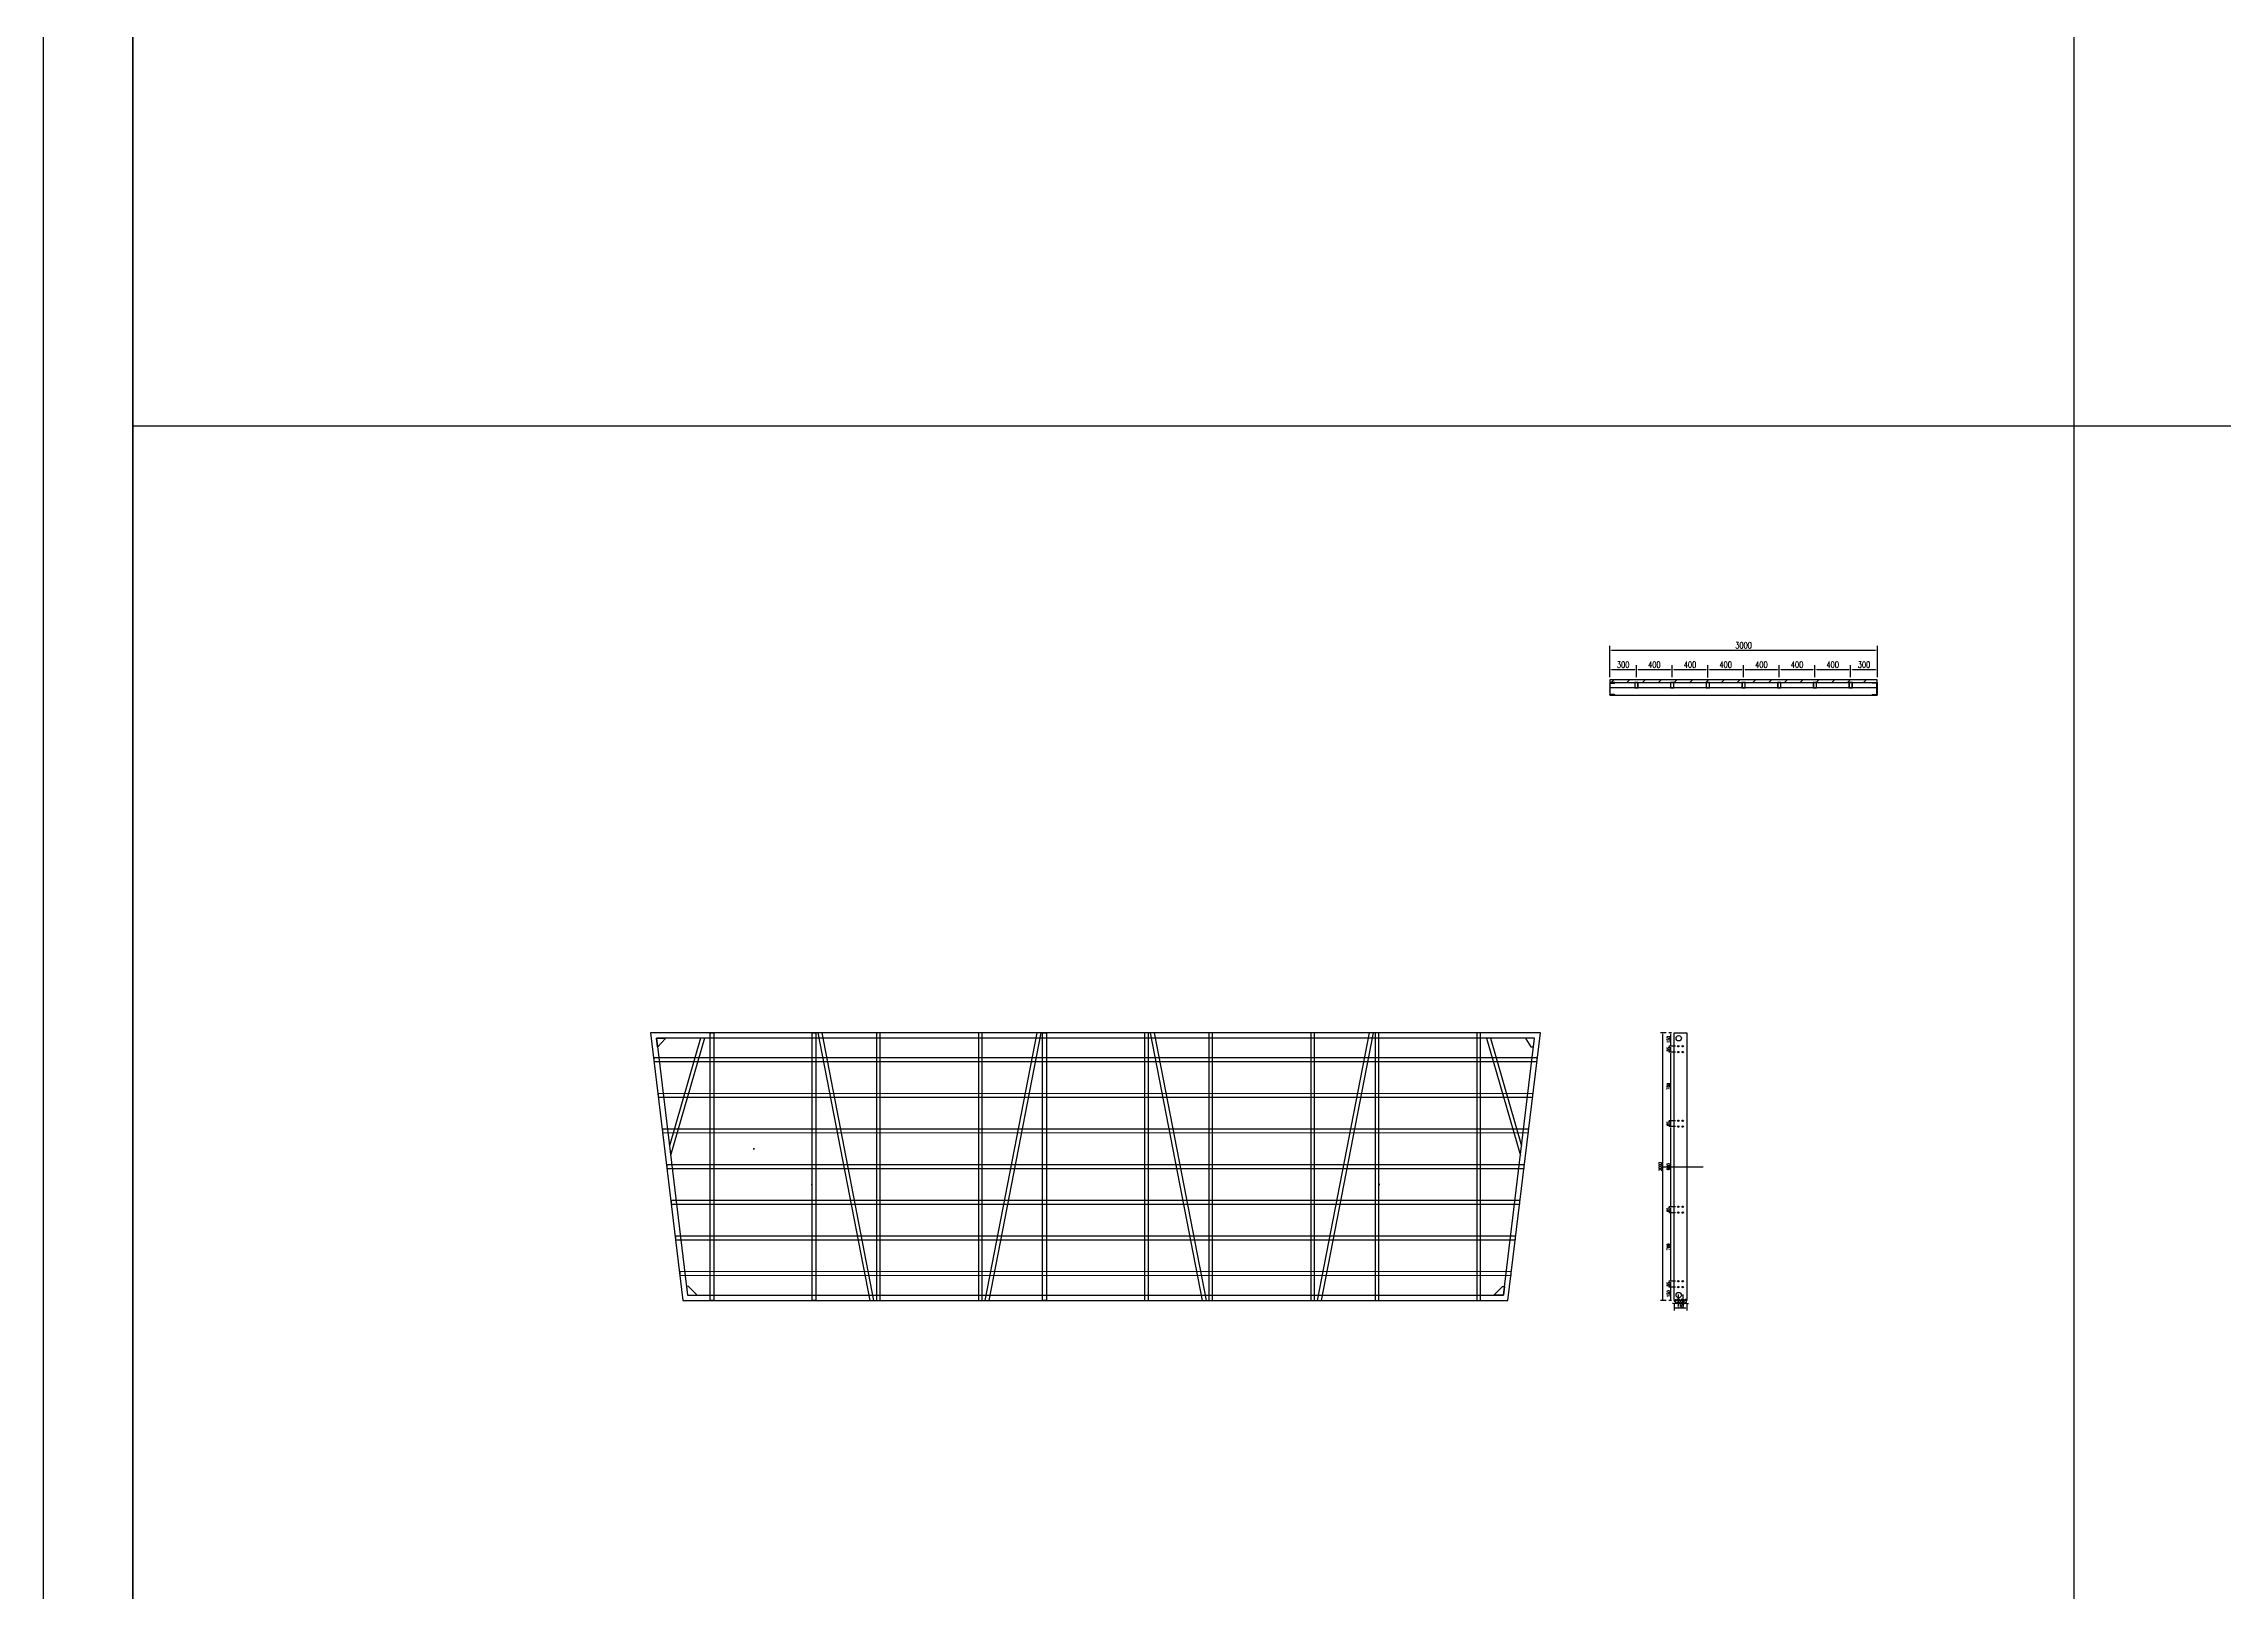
# Model space of a CAD drawing. Extents: x 28624 to 275476, y 13212 to 258202.
# Drawn here: x 54647 to 79096, y 129318 to 146683 of the extents above; entities that cross this region are included whole.
import ezdxf

# ---------------------------------------------------------------- set-up
doc = ezdxf.new("R2010")
doc.units = 0
doc.header["$LTSCALE"] = 1000
doc.header["$MEASUREMENT"] = 0
for name, color, linetype in [('14#槽钢', 3, 'Continuous'), ('PUB_DIM', 3, 'Continuous'), ('W-STEEL_FRAME钢架', 3, 'Continuous'), ('W-STEEL_KEEL钢龙骨', 5, 'Continuous'), ('W-WOOD_FLOOR木地板', 30, 'Continuous'), ('钢架', 90, 'Continuous')]:
    doc.layers.add(name, color=color, linetype=linetype)
doc.styles.add('STANDARD_T3', font='simplex.shx', dxfattribs={"width": 0.7, "bigfont": 'gbcbig.shx'})
doc.dimstyles.new('W&&10', dxfattribs={"dimtxt": 35, "dimasz": 10, "dimexe": 25, "dimexo": 30, "dimgap": 10, "dimtad": 1, "dimdec": 0, "dimzin": 0, "dimdsep": 46, "dimtxsty": 'STANDARD_T3', "dimcen": 0.09, "dimclrd": 1, "dimclre": 1, "dimclrt": 7, "dimazin": 2, "dimtfac": 1, "dimtdec": 0, "dimtix": 1, "dimtmove": 2, "dimatfit": 3, "dimfxl": 100, "dimtolj": 1, "dimtzin": 0, "dimarcsym": 0})
doc.dimstyles.new('W&&20', dxfattribs={"dimtxt": 70, "dimasz": 20, "dimexe": 50, "dimexo": 60, "dimgap": 20, "dimtad": 1, "dimdec": 0, "dimzin": 0, "dimdsep": 46, "dimtxsty": 'STANDARD_T3', "dimcen": 0.09, "dimclrd": 1, "dimclre": 1, "dimclrt": 7, "dimazin": 2, "dimtfac": 1, "dimtdec": 0, "dimtix": 1, "dimtmove": 2, "dimatfit": 3, "dimfxl": 100, "dimtolj": 1, "dimtzin": 0, "dimarcsym": 0})

# ---------------------------------------------------------------- blocks, each defined once
blk = doc.blocks.new('*U391')
at = {"layer": '14#槽钢'}
blk.add_lwpolyline([(0, 29946), (0, -29946)], dxfattribs=at)
blk = doc.blocks.new('*U392')
at = {"layer": '14#槽钢', "color": 0, "linetype": 'ByBlock', "lineweight": -2, "transparency": 16777216}
for p in [(0, 0), (21762, 0)]:
    blk.add_blockref('*U391', p, dxfattribs=at)
blk = doc.blocks.new('*D613')
at = {"layer": 'Defpoints', "color": 0, "transparency": 16777216}
for p in [(72891, 132741), (72928, 132591), (72973, 132741)]:
    blk.add_point(p, dxfattribs=at)
at = {"layer": 'W-STEEL_FRAME钢架', "color": 1, "lineweight": -2, "transparency": 16777216}
for p, q in [((72943, 132741), (72866, 132741)), ((72898, 132591), (72866, 132591)), ((72891, 132601), (72891, 132731))]:
    blk.add_line(p, q, dxfattribs=at)
at = {"layer": 'W-STEEL_FRAME钢架', "color": 1, "transparency": 16777216}
for points in [[(72890, 132731), (72893, 132731), (72891, 132741)], [(72890, 132601), (72893, 132601), (72891, 132591)]]:
    blk.add_solid(points, dxfattribs=at)
at = {"layer": 'W-STEEL_FRAME钢架', "color": 7, "transparency": 16777216, "insert": (72864, 132666), "char_height": 35, "attachment_point": 5, "rotation": 90, "style": 'STANDARD_T3'}
blk.add_mtext('\\A1;150', dxfattribs=at)
blk = doc.blocks.new('*D614')
at = {"layer": 'Defpoints', "color": 0, "transparency": 16777216}
for p in [(72891, 132806), (72973, 132806), (72973, 132741)]:
    blk.add_point(p, dxfattribs=at)
at = {"layer": 'W-STEEL_FRAME钢架', "color": 1, "lineweight": -2, "transparency": 16777216}
for p, q in [((72943, 132806), (72866, 132806)), ((72891, 132751), (72891, 132796)), ((72943, 132741), (72866, 132741))]:
    blk.add_line(p, q, dxfattribs=at)
at = {"layer": 'W-STEEL_FRAME钢架', "color": 1, "transparency": 16777216}
for points in [[(72890, 132796), (72893, 132796), (72891, 132806)], [(72890, 132751), (72893, 132751), (72891, 132741)]]:
    blk.add_solid(points, dxfattribs=at)
at = {"layer": 'W-STEEL_FRAME钢架', "color": 7, "transparency": 16777216, "insert": (72864, 132773), "char_height": 35, "attachment_point": 5, "rotation": 90, "style": 'STANDARD_T3'}
blk.add_mtext('\\A1;65', dxfattribs=at)
blk = doc.blocks.new('*D615')
at = {"layer": 'Defpoints', "color": 0, "transparency": 16777216}
for p in [(72891, 133575), (72973, 133575), (72973, 132806)]:
    blk.add_point(p, dxfattribs=at)
at = {"layer": 'W-STEEL_FRAME钢架', "color": 1, "lineweight": -2, "transparency": 16777216}
for p, q in [((72943, 133575), (72866, 133575)), ((72891, 132816), (72891, 133565)), ((72943, 132806), (72866, 132806))]:
    blk.add_line(p, q, dxfattribs=at)
at = {"layer": 'W-STEEL_FRAME钢架', "color": 1, "transparency": 16777216}
for points in [[(72890, 133565), (72893, 133565), (72891, 133575)], [(72890, 132816), (72893, 132816), (72891, 132806)]]:
    blk.add_solid(points, dxfattribs=at)
at = {"layer": 'W-STEEL_FRAME钢架', "color": 7, "transparency": 16777216, "insert": (72864, 133191), "char_height": 35, "attachment_point": 5, "rotation": 90, "style": 'STANDARD_T3'}
blk.add_mtext('\\A1;769', dxfattribs=at)
blk = doc.blocks.new('*D616')
at = {"layer": 'Defpoints', "color": 0, "transparency": 16777216}
for p in [(72891, 133641), (72973, 133641), (72973, 133575)]:
    blk.add_point(p, dxfattribs=at)
at = {"layer": 'W-STEEL_FRAME钢架', "color": 1, "lineweight": -2, "transparency": 16777216}
for p, q in [((72943, 133641), (72866, 133641)), ((72943, 133575), (72866, 133575)), ((72891, 133585), (72891, 133631))]:
    blk.add_line(p, q, dxfattribs=at)
at = {"layer": 'W-STEEL_FRAME钢架', "color": 1, "transparency": 16777216}
for points in [[(72890, 133631), (72893, 133631), (72891, 133641)], [(72890, 133585), (72893, 133585), (72891, 133575)]]:
    blk.add_solid(points, dxfattribs=at)
at = {"layer": 'W-STEEL_FRAME钢架', "color": 7, "transparency": 16777216, "insert": (72864, 133608), "char_height": 35, "attachment_point": 5, "rotation": 90, "style": 'STANDARD_T3'}
blk.add_mtext('\\A1;65', dxfattribs=at)
blk = doc.blocks.new('*D617')
at = {"layer": 'Defpoints', "color": 0, "transparency": 16777216}
for p in [(72891, 134541), (72973, 134541), (72973, 133641)]:
    blk.add_point(p, dxfattribs=at)
at = {"layer": 'W-STEEL_FRAME钢架', "color": 1, "lineweight": -2, "transparency": 16777216}
for p, q in [((72943, 134541), (72866, 134541)), ((72891, 133651), (72891, 134531)), ((72943, 133641), (72866, 133641))]:
    blk.add_line(p, q, dxfattribs=at)
at = {"layer": 'W-STEEL_FRAME钢架', "color": 1, "transparency": 16777216}
for points in [[(72890, 134531), (72893, 134531), (72891, 134541)], [(72890, 133651), (72893, 133651), (72891, 133641)]]:
    blk.add_solid(points, dxfattribs=at)
at = {"layer": 'W-STEEL_FRAME钢架', "color": 7, "transparency": 16777216, "insert": (72864, 134091), "char_height": 35, "attachment_point": 5, "rotation": 90, "style": 'STANDARD_T3'}
blk.add_mtext('\\A1;900', dxfattribs=at)
blk = doc.blocks.new('*D618')
at = {"layer": 'Defpoints', "color": 0, "transparency": 16777216}
for p in [(72891, 135441), (72973, 135441), (72973, 135375)]:
    blk.add_point(p, dxfattribs=at)
at = {"layer": 'W-STEEL_FRAME钢架', "color": 1, "lineweight": -2, "transparency": 16777216}
for p, q in [((72943, 135441), (72866, 135441)), ((72943, 135375), (72866, 135375)), ((72891, 135385), (72891, 135431))]:
    blk.add_line(p, q, dxfattribs=at)
at = {"layer": 'W-STEEL_FRAME钢架', "color": 1, "transparency": 16777216}
for points in [[(72890, 135431), (72893, 135431), (72891, 135441)], [(72890, 135385), (72893, 135385), (72891, 135375)]]:
    blk.add_solid(points, dxfattribs=at)
at = {"layer": 'W-STEEL_FRAME钢架', "color": 7, "transparency": 16777216, "insert": (72864, 135408), "char_height": 35, "attachment_point": 5, "rotation": 90, "style": 'STANDARD_T3'}
blk.add_mtext('\\A1;65', dxfattribs=at)
blk = doc.blocks.new('*D619')
at = {"layer": 'Defpoints', "color": 0, "transparency": 16777216}
for p in [(72891, 135591), (72928, 135591), (72973, 135441)]:
    blk.add_point(p, dxfattribs=at)
at = {"layer": 'W-STEEL_FRAME钢架', "color": 1, "lineweight": -2, "transparency": 16777216}
for p, q in [((72898, 135591), (72866, 135591)), ((72891, 135451), (72891, 135581)), ((72943, 135441), (72866, 135441))]:
    blk.add_line(p, q, dxfattribs=at)
at = {"layer": 'W-STEEL_FRAME钢架', "color": 1, "transparency": 16777216}
for points in [[(72890, 135581), (72893, 135581), (72891, 135591)], [(72890, 135451), (72893, 135451), (72891, 135441)]]:
    blk.add_solid(points, dxfattribs=at)
at = {"layer": 'W-STEEL_FRAME钢架', "color": 7, "transparency": 16777216, "insert": (72864, 135516), "char_height": 35, "attachment_point": 5, "rotation": 90, "style": 'STANDARD_T3'}
blk.add_mtext('\\A1;150', dxfattribs=at)
blk = doc.blocks.new('*D620')
at = {"layer": 'Defpoints', "color": 0, "transparency": 16777216}
for p in [(72928, 132591), (73068, 132591), (72928, 132505)]:
    blk.add_point(p, dxfattribs=at)
at = {"layer": 'W-STEEL_FRAME钢架', "color": 1, "lineweight": -2, "transparency": 16777216}
for p, q in [((72928, 132561), (72928, 132480)), ((73068, 132561), (73068, 132480)), ((73058, 132505), (72938, 132505))]:
    blk.add_line(p, q, dxfattribs=at)
at = {"layer": 'W-STEEL_FRAME钢架', "color": 1, "transparency": 16777216}
for points in [[(72938, 132507), (72938, 132504), (72928, 132505)], [(73058, 132507), (73058, 132504), (73068, 132505)]]:
    blk.add_solid(points, dxfattribs=at)
at = {"layer": 'W-STEEL_FRAME钢架', "color": 7, "transparency": 16777216, "insert": (72998, 132533), "char_height": 35, "attachment_point": 5, "style": 'STANDARD_T3'}
blk.add_mtext('\\A1;140', dxfattribs=at)
blk = doc.blocks.new('*D621')
at = {"layer": 'Defpoints', "color": 0, "transparency": 16777216}
for p in [(73023, 132741), (73023, 132558), (73068, 132591)]:
    blk.add_point(p, dxfattribs=at)
at = {"layer": 'W-STEEL_FRAME钢架', "color": 1, "lineweight": -2, "transparency": 16777216}
for p, q in [((73013, 132558), (73003, 132558)), ((73023, 132658), (73023, 132533)), ((73068, 132558), (73023, 132558)), ((73068, 132561), (73068, 132533)), ((73078, 132558), (73088, 132558))]:
    blk.add_line(p, q, dxfattribs=at)
at = {"layer": 'W-STEEL_FRAME钢架', "color": 1, "transparency": 16777216}
for points in [[(73013, 132560), (73013, 132556), (73023, 132558)], [(73078, 132560), (73078, 132556), (73068, 132558)]]:
    blk.add_solid(points, dxfattribs=at)
at = {"layer": 'W-STEEL_FRAME钢架', "color": 7, "transparency": 16777216, "insert": (73045, 132586), "char_height": 35, "attachment_point": 5, "style": 'STANDARD_T3'}
blk.add_mtext('\\A1;45', dxfattribs=at)
blk = doc.blocks.new('*D622')
at = {"layer": 'Defpoints', "color": 0, "transparency": 16777216}
for p in [(72973, 132741), (72973, 132558), (73023, 132741)]:
    blk.add_point(p, dxfattribs=at)
at = {"layer": 'W-STEEL_FRAME钢架', "color": 1, "lineweight": -2, "transparency": 16777216}
for p, q in [((72963, 132558), (72953, 132558)), ((72973, 132658), (72973, 132533)), ((73023, 132558), (72973, 132558)), ((73023, 132658), (73023, 132533)), ((73033, 132558), (73043, 132558))]:
    blk.add_line(p, q, dxfattribs=at)
at = {"layer": 'W-STEEL_FRAME钢架', "color": 1, "transparency": 16777216}
for points in [[(72963, 132560), (72963, 132556), (72973, 132558)], [(73033, 132560), (73033, 132556), (73023, 132558)]]:
    blk.add_solid(points, dxfattribs=at)
at = {"layer": 'W-STEEL_FRAME钢架', "color": 7, "transparency": 16777216, "insert": (72998, 132586), "char_height": 35, "attachment_point": 5, "style": 'STANDARD_T3'}
blk.add_mtext('\\A1;50', dxfattribs=at)
blk = doc.blocks.new('*D410')
at = {"layer": 'Defpoints', "color": 0, "transparency": 16777216}
for p in [(72928, 132591), (72928, 132558), (72973, 132741)]:
    blk.add_point(p, dxfattribs=at)
at = {"layer": 'W-STEEL_FRAME钢架', "color": 1, "lineweight": -2, "transparency": 16777216}
for p, q in [((72918, 132558), (72908, 132558)), ((72928, 132561), (72928, 132533)), ((72973, 132558), (72928, 132558)), ((72973, 132658), (72973, 132533)), ((72983, 132558), (72993, 132558))]:
    blk.add_line(p, q, dxfattribs=at)
at = {"layer": 'W-STEEL_FRAME钢架', "color": 1, "transparency": 16777216}
for points in [[(72918, 132560), (72918, 132556), (72928, 132558)], [(72983, 132560), (72983, 132556), (72973, 132558)]]:
    blk.add_solid(points, dxfattribs=at)
at = {"layer": 'W-STEEL_FRAME钢架', "color": 7, "transparency": 16777216, "insert": (72950, 132586), "char_height": 35, "attachment_point": 5, "style": 'STANDARD_T3'}
blk.add_mtext('\\A1;45', dxfattribs=at)
blk = doc.blocks.new('*D411')
at = {"layer": 'Defpoints', "color": 0, "transparency": 16777216}
for p in [(72799, 135591), (72866, 135591), (72866, 132591)]:
    blk.add_point(p, dxfattribs=at)
at = {"layer": 'W-STEEL_FRAME钢架', "color": 1, "lineweight": -2, "transparency": 16777216}
for p, q in [((72836, 135591), (72774, 135591)), ((72799, 132601), (72799, 135581)), ((72836, 132591), (72774, 132591))]:
    blk.add_line(p, q, dxfattribs=at)
at = {"layer": 'W-STEEL_FRAME钢架', "color": 1, "transparency": 16777216}
for points in [[(72797, 135581), (72800, 135581), (72799, 135591)], [(72797, 132601), (72800, 132601), (72799, 132591)]]:
    blk.add_solid(points, dxfattribs=at)
at = {"layer": 'W-STEEL_FRAME钢架', "color": 7, "transparency": 16777216, "insert": (72771, 134091), "char_height": 35, "attachment_point": 5, "rotation": 90, "style": 'STANDARD_T3'}
blk.add_mtext('\\A1;3000', dxfattribs=at)
blk = doc.blocks.new('*D623')
at = {"layer": 'Defpoints', "color": 0, "transparency": 16777216}
for p in [(72891, 134606), (72973, 134606), (72973, 134541)]:
    blk.add_point(p, dxfattribs=at)
at = {"layer": 'W-STEEL_FRAME钢架', "color": 1, "lineweight": -2, "transparency": 16777216}
for p, q in [((72943, 134606), (72866, 134606)), ((72943, 134541), (72866, 134541)), ((72891, 134551), (72891, 134596))]:
    blk.add_line(p, q, dxfattribs=at)
at = {"layer": 'W-STEEL_FRAME钢架', "color": 1, "transparency": 16777216}
for points in [[(72890, 134596), (72893, 134596), (72891, 134606)], [(72890, 134551), (72893, 134551), (72891, 134541)]]:
    blk.add_solid(points, dxfattribs=at)
at = {"layer": 'W-STEEL_FRAME钢架', "color": 7, "transparency": 16777216, "insert": (72864, 134573), "char_height": 35, "attachment_point": 5, "rotation": 90, "style": 'STANDARD_T3'}
blk.add_mtext('\\A1;65', dxfattribs=at)
blk = doc.blocks.new('*D624')
at = {"layer": 'Defpoints', "color": 0, "transparency": 16777216}
for p in [(72891, 135375), (72928, 135375), (72973, 134606)]:
    blk.add_point(p, dxfattribs=at)
at = {"layer": 'W-STEEL_FRAME钢架', "color": 1, "lineweight": -2, "transparency": 16777216}
for p, q in [((72898, 135375), (72866, 135375)), ((72891, 134616), (72891, 135365)), ((72943, 134606), (72866, 134606))]:
    blk.add_line(p, q, dxfattribs=at)
at = {"layer": 'W-STEEL_FRAME钢架', "color": 1, "transparency": 16777216}
for points in [[(72890, 135365), (72893, 135365), (72891, 135375)], [(72890, 134616), (72893, 134616), (72891, 134606)]]:
    blk.add_solid(points, dxfattribs=at)
at = {"layer": 'W-STEEL_FRAME钢架', "color": 7, "transparency": 16777216, "insert": (72864, 134991), "char_height": 35, "attachment_point": 5, "rotation": 90, "style": 'STANDARD_T3'}
blk.add_mtext('\\A1;769', dxfattribs=at)
blk = doc.blocks.new('14a槽钢')
at = {"layer": '钢架'}
h = blk.add_hatch(dxfattribs=at)
h.set_pattern_fill('STEEL', color=4, scale=10)
h.set_pattern_definition([(50.389312, (-1352470.2, 1293523.579), (-9.2899201, 11.2253202), []), (50.389312, (-1352470.2, 1293531.516), (-9.2899201, 11.2253202), [])])
edge = h.paths.add_edge_path()
edge.add_ellipse((-1332250, 1115678), major_axis=(-3.26, 5.03), ratio=0.900468, start_angle=55.3931, end_angle=130.6069)
edge.add_line((-1332252, 1115673), (-1332208, 1115673))
edge.add_ellipse((-1332208, 1115667), major_axis=(0, 6), ratio=0.827586, start_angle=270, end_angle=360, ccw=False)
edge.add_line((-1332203, 1115667), (-1332203, 1115551))
edge.add_ellipse((-1332208, 1115551), major_axis=(0, 6), ratio=0.827586, start_angle=180, end_angle=270, ccw=False)
edge.add_line((-1332208, 1115545), (-1332251, 1115545))
edge.add_ellipse((-1332250, 1115540), major_axis=(3.82, 3.82), ratio=1, start_angle=49.2445, end_angle=141.5341)
edge.add_line((-1332256, 1115539), (-1332198, 1115539))
edge.add_line((-1332198, 1115539), (-1332198, 1115679))
edge.add_line((-1332198, 1115679), (-1332256, 1115679))
for p, q in [((-1332256, 1115679, 0), (-1332198, 1115679, 0)), ((-1332208, 1115673, 0), (-1332251, 1115673, 0)), ((-1332246, 1115679, 0), (-1332246, 1115679, 0)), ((-1332203, 1115551, 0), (-1332203, 1115667, 0)), ((-1332198, 1115679, 0), (-1332198, 1115539, 0)), ((-1332198, 1115539, 0), (-1332256, 1115539, 0)), ((-1332251, 1115545, 0), (-1332208, 1115545, 0)), ((-1332246, 1115539, 0), (-1332246, 1115539, 0))]:
    blk.add_line(p, q, dxfattribs=at)
for centre, start_param, end_param in [((-1332251, 1115679, 0), 1.570796, 3.141593), ((-1332208, 1115667, 0), 4.712389, 6.283185), ((-1332208, 1115667, 0), 4.712389, 6.283185), ((-1332251, 1115539, 0), 0, 1.570796), ((-1332208, 1115551, 0), 3.141593, 4.712389)]:
    blk.add_ellipse(centre, major_axis=(0, 6), ratio=0.827586, start_param=start_param, end_param=end_param, dxfattribs=at)
blk = doc.blocks.new('*D478')
at = {"color": 1, "lineweight": -2, "transparency": 16777216}
for p, q in [((72205, 139608), (72205, 139932)), ((72225, 139882), (75185, 139882)), ((75205, 139608), (75205, 139932))]:
    blk.add_line(p, q, dxfattribs=at)
at = {"color": 1, "transparency": 16777216}
for points in [[(72225, 139885), (72225, 139878), (72205, 139882)], [(75185, 139885), (75185, 139878), (75205, 139882)]]:
    blk.add_solid(points, dxfattribs=at)
at = {"layer": 'Defpoints', "color": 0, "transparency": 16777216}
for p in [(75205, 139882), (72205, 139548), (75205, 139548)]:
    blk.add_point(p, dxfattribs=at)
at = {"color": 7, "transparency": 16777216, "insert": (73705, 139937), "char_height": 70, "attachment_point": 5, "style": 'STANDARD_T3'}
blk.add_mtext('\\A1;3000', dxfattribs=at)
blk = doc.blocks.new('ganglonggu')
at = {"layer": 'W-STEEL_KEEL钢龙骨'}
for points in [[(-1338169, 1115605), (-1338129, 1115605), (-1338129, 1115665), (-1338169, 1115665)], [(-1338166, 1115608), (-1338132, 1115608), (-1338132, 1115662), (-1338166, 1115662)]]:
    blk.add_lwpolyline(points, close=True, dxfattribs=at)
blk = doc.blocks.new('*U397')
blk.add_blockref('ganglonggu', (1338149, -1115635))
blk = doc.blocks.new('*U378')
at = {"layer": 'W-STEEL_KEEL钢龙骨', "color": 0, "linetype": 'ByBlock', "lineweight": -2}
for p in [(0, 0), (400, 0), (800, 0), (1200, 0), (1600, 0), (2000, 0)]:
    blk.add_blockref('*U397', p, dxfattribs=at)
at = {"layer": 'W-STEEL_KEEL钢龙骨', "color": 0, "linetype": 'ByBlock', "lineweight": -2, "transparency": 16777216}
blk.add_blockref('*U397', (2400, 0), dxfattribs=at)
blk = doc.blocks.new('*D479')
at = {"layer": 'Defpoints', "color": 0, "transparency": 16777216}
for p in [(72505, 139664), (72205, 139518), (72505, 139518)]:
    blk.add_point(p, dxfattribs=at)
at = {"layer": 'PUB_DIM', "color": 1, "lineweight": -2, "transparency": 16777216}
for p, q in [((72205, 139578), (72205, 139714)), ((72225, 139664), (72485, 139664)), ((72505, 139578), (72505, 139714))]:
    blk.add_line(p, q, dxfattribs=at)
at = {"layer": 'PUB_DIM', "color": 1, "transparency": 16777216}
for points in [[(72225, 139668), (72225, 139661), (72205, 139664)], [(72485, 139668), (72485, 139661), (72505, 139664)]]:
    blk.add_solid(points, dxfattribs=at)
at = {"layer": 'PUB_DIM', "color": 7, "transparency": 16777216, "insert": (72355, 139719), "char_height": 70, "attachment_point": 5, "style": 'STANDARD_T3'}
blk.add_mtext('\\A1;300', dxfattribs=at)
blk = doc.blocks.new('*D480')
at = {"layer": 'Defpoints', "color": 0, "transparency": 16777216}
for p in [(72905, 139664), (72505, 139518), (72905, 139518)]:
    blk.add_point(p, dxfattribs=at)
at = {"layer": 'PUB_DIM', "color": 1, "lineweight": -2, "transparency": 16777216}
for p, q in [((72505, 139578), (72505, 139714)), ((72525, 139664), (72885, 139664)), ((72905, 139578), (72905, 139714))]:
    blk.add_line(p, q, dxfattribs=at)
at = {"layer": 'PUB_DIM', "color": 1, "transparency": 16777216}
for points in [[(72525, 139668), (72525, 139661), (72505, 139664)], [(72885, 139668), (72885, 139661), (72905, 139664)]]:
    blk.add_solid(points, dxfattribs=at)
at = {"layer": 'PUB_DIM', "color": 7, "transparency": 16777216, "insert": (72705, 139719), "char_height": 70, "attachment_point": 5, "style": 'STANDARD_T3'}
blk.add_mtext('\\A1;400', dxfattribs=at)
blk = doc.blocks.new('*D481')
at = {"layer": 'Defpoints', "color": 0, "transparency": 16777216}
for p in [(73305, 139664), (72905, 139518), (73305, 139515)]:
    blk.add_point(p, dxfattribs=at)
at = {"layer": 'PUB_DIM', "color": 1, "lineweight": -2, "transparency": 16777216}
for p, q in [((72905, 139578), (72905, 139714)), ((72925, 139664), (73285, 139664)), ((73305, 139575), (73305, 139714))]:
    blk.add_line(p, q, dxfattribs=at)
at = {"layer": 'PUB_DIM', "color": 1, "transparency": 16777216}
for points in [[(72925, 139668), (72925, 139661), (72905, 139664)], [(73285, 139668), (73285, 139661), (73305, 139664)]]:
    blk.add_solid(points, dxfattribs=at)
at = {"layer": 'PUB_DIM', "color": 7, "transparency": 16777216, "insert": (73105, 139719), "char_height": 70, "attachment_point": 5, "style": 'STANDARD_T3'}
blk.add_mtext('\\A1;400', dxfattribs=at)
blk = doc.blocks.new('*D482')
at = {"layer": 'Defpoints', "color": 0, "transparency": 16777216}
for p in [(73705, 139664), (73305, 139515), (73705, 139518)]:
    blk.add_point(p, dxfattribs=at)
at = {"layer": 'PUB_DIM', "color": 1, "lineweight": -2, "transparency": 16777216}
for p, q in [((73305, 139575), (73305, 139714)), ((73325, 139664), (73685, 139664)), ((73705, 139578), (73705, 139714))]:
    blk.add_line(p, q, dxfattribs=at)
at = {"layer": 'PUB_DIM', "color": 1, "transparency": 16777216}
for points in [[(73325, 139668), (73325, 139661), (73305, 139664)], [(73685, 139668), (73685, 139661), (73705, 139664)]]:
    blk.add_solid(points, dxfattribs=at)
at = {"layer": 'PUB_DIM', "color": 7, "transparency": 16777216, "insert": (73505, 139719), "char_height": 70, "attachment_point": 5, "style": 'STANDARD_T3'}
blk.add_mtext('\\A1;400', dxfattribs=at)
blk = doc.blocks.new('*D483')
at = {"layer": 'Defpoints', "color": 0, "transparency": 16777216}
for p in [(74105, 139664), (73705, 139518), (74105, 139518)]:
    blk.add_point(p, dxfattribs=at)
at = {"layer": 'PUB_DIM', "color": 1, "lineweight": -2, "transparency": 16777216}
for p, q in [((73705, 139578), (73705, 139714)), ((73725, 139664), (74085, 139664)), ((74105, 139578), (74105, 139714))]:
    blk.add_line(p, q, dxfattribs=at)
at = {"layer": 'PUB_DIM', "color": 1, "transparency": 16777216}
for points in [[(73725, 139668), (73725, 139661), (73705, 139664)], [(74085, 139668), (74085, 139661), (74105, 139664)]]:
    blk.add_solid(points, dxfattribs=at)
at = {"layer": 'PUB_DIM', "color": 7, "transparency": 16777216, "insert": (73905, 139719), "char_height": 70, "attachment_point": 5, "style": 'STANDARD_T3'}
blk.add_mtext('\\A1;400', dxfattribs=at)
blk = doc.blocks.new('*D484')
at = {"layer": 'Defpoints', "color": 0, "transparency": 16777216}
for p in [(74505, 139664), (74105, 139518), (74505, 139518)]:
    blk.add_point(p, dxfattribs=at)
at = {"layer": 'PUB_DIM', "color": 1, "lineweight": -2, "transparency": 16777216}
for p, q in [((74105, 139578), (74105, 139714)), ((74125, 139664), (74485, 139664)), ((74505, 139578), (74505, 139714))]:
    blk.add_line(p, q, dxfattribs=at)
at = {"layer": 'PUB_DIM', "color": 1, "transparency": 16777216}
for points in [[(74125, 139668), (74125, 139661), (74105, 139664)], [(74485, 139668), (74485, 139661), (74505, 139664)]]:
    blk.add_solid(points, dxfattribs=at)
at = {"layer": 'PUB_DIM', "color": 7, "transparency": 16777216, "insert": (74305, 139719), "char_height": 70, "attachment_point": 5, "style": 'STANDARD_T3'}
blk.add_mtext('\\A1;400', dxfattribs=at)
blk = doc.blocks.new('*D485')
at = {"layer": 'Defpoints', "color": 0, "transparency": 16777216}
for p in [(74905, 139664), (74505, 139518), (74905, 139518)]:
    blk.add_point(p, dxfattribs=at)
at = {"layer": 'PUB_DIM', "color": 1, "lineweight": -2, "transparency": 16777216}
for p, q in [((74505, 139578), (74505, 139714)), ((74525, 139664), (74885, 139664)), ((74905, 139578), (74905, 139714))]:
    blk.add_line(p, q, dxfattribs=at)
at = {"layer": 'PUB_DIM', "color": 1, "transparency": 16777216}
for points in [[(74525, 139668), (74525, 139661), (74505, 139664)], [(74885, 139668), (74885, 139661), (74905, 139664)]]:
    blk.add_solid(points, dxfattribs=at)
at = {"layer": 'PUB_DIM', "color": 7, "transparency": 16777216, "insert": (74705, 139719), "char_height": 70, "attachment_point": 5, "style": 'STANDARD_T3'}
blk.add_mtext('\\A1;400', dxfattribs=at)
blk = doc.blocks.new('*D486')
at = {"layer": 'Defpoints', "color": 0, "transparency": 16777216}
for p in [(75205, 139664), (74905, 139518), (75205, 139518)]:
    blk.add_point(p, dxfattribs=at)
at = {"layer": 'PUB_DIM', "color": 1, "lineweight": -2, "transparency": 16777216}
for p, q in [((74905, 139578), (74905, 139714)), ((74925, 139664), (75185, 139664)), ((75205, 139578), (75205, 139714))]:
    blk.add_line(p, q, dxfattribs=at)
at = {"layer": 'PUB_DIM', "color": 1, "transparency": 16777216}
for points in [[(74925, 139668), (74925, 139661), (74905, 139664)], [(75185, 139668), (75185, 139661), (75205, 139664)]]:
    blk.add_solid(points, dxfattribs=at)
at = {"layer": 'PUB_DIM', "color": 7, "transparency": 16777216, "insert": (75055, 139719), "char_height": 70, "attachment_point": 5, "style": 'STANDARD_T3'}
blk.add_mtext('\\A1;300', dxfattribs=at)

msp = doc.modelspace()

# ---------------------------------------------------------------- hatches: boundary and pattern name
at = {"layer": 'W-WOOD_FLOOR木地板'}
h = msp.add_hatch(dxfattribs=at)
h.set_pattern_fill('木板', color=256, scale=100)
h.set_pattern_definition([(0, (1618561.2, -995312.72), (0, 125), []), (45, (1618561.2, -995312.72), (-88.388348, 88.388348), [])])
h.paths.add_polyline_path([(75204.7, 139548.1), (72204.7, 139548.1), (72204.7, 139518.1), (75204.7, 139518.1)])

# ---------------------------------------------------------------- linework, layer by layer
at = {"layer": '14#槽钢'}
for points in [[(54647.2, 173343.2), (143693.8, 173343.2), (143693.8, 111452.1), (54647.2, 111452.1)], [(55647.2, 172343.2), (142693.8, 172343.2), (142693.8, 112452.1), (55647.2, 112452.1)], [(61814.9, 132590.8), (71064.1, 132590.8), (71427.4, 135590.9), (61451.7, 135590.9)], [(61866.3, 132648.8), (71012.7, 132648.8), (71361.9, 135532.9), (61517.2, 135532.9)]]:
    msp.add_lwpolyline(points, close=True, dxfattribs=at)
for points in [[(55647.2, 142397.7), (142693.8, 142397.7)], [(62011.8, 135532.9), (61663.3, 134326)], [(62056.6, 135532.9), (61676.5, 134216.8)], [(63328.1, 135590.9), (63909, 132590.8)], [(63371.9, 135590.9), (63952.8, 132590.8)], [(65781.3, 135590.9), (65200.3, 132590.8)], [(65825.1, 135590.9), (65244.1, 132590.8)], [(67054.1, 135590.9), (67635, 132590.8)], [(67097.9, 135590.9), (67678.8, 132590.8)], [(69507.3, 135590.9), (68926.3, 132590.8)], [(69551.1, 135590.9), (68970.1, 132590.8)], [(70822.5, 135532.9), (71202.6, 134216.8)], [(70867.3, 135532.9), (71215.8, 134326)]]:
    msp.add_lwpolyline(points, dxfattribs=at)
at = {"layer": 'PUB_DIM'}
for p, q in [((62602.6, 134290.9), (62616.6, 134290.9)), ((62609.6, 134297.9), (62609.6, 134283.9)), ((63252.9, 133890.9), (63266.9, 133890.9)), ((63259.9, 133897.9), (63259.9, 133883.9)), ((69626, 133890.9), (69612, 133890.9)), ((69619, 133897.9), (69619, 133883.9))]:
    msp.add_line(p, q, dxfattribs=at)
at = {"layer": 'W-STEEL_FRAME钢架'}
msp.add_line((72798.6, 134090.8), (73251.2, 134090.8), dxfattribs=at)
for points in [[(72204.7, 139378.1), (75204.7, 139378.1), (75204.7, 139458.1), (72204.7, 139458.1)], [(62119.3, 135590.9), (62162.3, 135590.9), (62162.3, 132590.9), (62119.3, 132590.9)], [(63262.3, 135590.9), (63305.3, 135590.9), (63305.3, 132590.9), (63262.3, 132590.9)], [(64026.6, 135590.9), (63983.6, 135590.9), (63983.6, 132590.9), (64026.6, 132590.9)], [(65169.6, 135590.9), (65126.6, 135590.9), (65126.6, 132590.9), (65169.6, 132590.9)], [(65846.6, 135590.9), (65889.6, 135590.9), (65889.6, 132590.9), (65846.6, 132590.9)], [(67032.6, 135590.9), (66989.6, 135590.9), (66989.6, 132590.9), (67032.6, 132590.9)], [(67752.6, 135590.9), (67709.6, 135590.9), (67709.6, 132590.9), (67752.6, 132590.9)], [(68895.6, 135590.9), (68852.6, 135590.9), (68852.6, 132590.9), (68895.6, 132590.9)], [(69616.7, 135590.9), (69573.7, 135590.9), (69573.7, 132590.9), (69616.7, 132590.9)], [(70756.7, 135590.9), (70713.7, 135590.9), (70713.7, 132590.9), (70756.7, 132590.9)], [(72927.9, 132590.8), (72927.9, 135590.8), (73067.9, 135590.8), (73067.9, 132590.8)]]:
    msp.add_lwpolyline(points, close=True, dxfattribs=at)
at = {"layer": 'W-STEEL_FRAME钢架', "color": 1}
for points in [[(61533.9, 135432.9), (61529.3, 135432.9), (61517.2, 135532.9), (61617.2, 135532.9), (61617.2, 135522.9)], [(71320, 135432.9), (71349.8, 135432.9), (71361.9, 135532.9), (71262.7, 135532.9), (71262.7, 135522.9)], [(61876.3, 132749), (61854.2, 132749.2), (61866.3, 132649), (61966.3, 132649), (61966.3, 132659)], [(71002.7, 132748.8), (71024.8, 132748.8), (71012.7, 132648.8), (70912.7, 132648.8), (70912.7, 132658.8)]]:
    msp.add_lwpolyline(points, close=True, dxfattribs=at)
at = {"layer": 'W-STEEL_FRAME钢架'}
for centre in [(72977.9, 135530.8), (72977.9, 132650.8)]:
    msp.add_circle(centre, 30, dxfattribs=at)
at = {"layer": 'W-STEEL_FRAME钢架', "color": 1}
for centre in [(72972.9, 135440.8), (73022.9, 135440.8), (72972.9, 135375.5), (73022.9, 135375.5), (72972.9, 134606.1), (72972.9, 134540.8), (73022.9, 134606.1), (73022.9, 134540.8), (72972.9, 133640.8), (72972.9, 133575.5), (73022.9, 133640.8), (73022.9, 133575.5), (72972.9, 132806.1), (73022.9, 132806.1), (72972.9, 132740.8), (73022.9, 132740.8)]:
    msp.add_circle(centre, 7.5, dxfattribs=at)
at = {"layer": 'W-STEEL_KEEL钢龙骨'}
for points in [[(61488, 135270.9), (71391.1, 135270.9), (71391.1, 135310.9), (61488, 135310.9)], [(61536.6, 134869.5), (71342.4, 134869.3), (71342.4, 134909.3), (61536.6, 134909.5)], [(61584.7, 134472.2), (71294.1, 134470.2), (71294.1, 134510.2), (61584.7, 134512.2)], [(61633.3, 134071), (71245.7, 134071), (71245.7, 134111), (61633.3, 134111)], [(61681.8, 133670.7), (71197.3, 133671), (71197.3, 133711), (61681.8, 133710.7)], [(61730.1, 133271.4), (71148.9, 133271), (71148.9, 133311), (61730.1, 133311.4)], [(61778.2, 132874), (71100.3, 132870.5), (71100.3, 132910.5), (61778.2, 132914)]]:
    msp.add_lwpolyline(points, close=True, dxfattribs=at)
at = {"layer": 'W-WOOD_FLOOR木地板'}
msp.add_lwpolyline([(72204.7, 139518.1), (75204.7, 139518.1), (75204.7, 139548.1), (72204.7, 139548.1)], close=True, dxfattribs=at)

# ---------------------------------------------------------------- block references
at = {"layer": '14#槽钢'}
msp.add_blockref('*U392', (55647.2, 142397.7), dxfattribs=at)
at = {"layer": 'W-STEEL_FRAME钢架', "xscale": -1}
msp.add_blockref('14a槽钢', (-1259993.1, -976160.8, 0), dxfattribs=at)
at = {"layer": 'W-STEEL_FRAME钢架'}
msp.add_blockref('14a槽钢', (1407402.5, -976160.8, 0), dxfattribs=at)
at = {"layer": 'W-STEEL_KEEL钢龙骨'}
msp.add_blockref('*U378', (72504.7, 139488.1), dxfattribs=at)

# ---------------------------------------------------------------- dimensions: what is measured, and where the dimension line sits
dim = msp.add_linear_dim(base=(75204.5, 139881.8), p1=(72204.7, 139548.1), p2=(75204.5, 139548.1), dimstyle='W&&20')
dim.commit()
dim.dimension.update_dxf_attribs({"geometry": '*D478', "text_midpoint": (73704.6, 139936.8)})
at = {"layer": 'PUB_DIM'}
for base, p1, p2, picture, middle in [((72504.7, 139664.4), (72204.7, 139518.1), (72504.7, 139518.1), '*D479', (72354.7, 139719.4)), ((72904.7, 139664.4), (72504.7, 139518.1), (72904.7, 139518.1), '*D480', (72704.7, 139719.4)), ((73304.7, 139664.4), (72904.7, 139518.1), (73304.7, 139515.1), '*D481', (73104.7, 139719.4)), ((73704.7, 139664.4), (73304.7, 139515.1), (73704.7, 139518.1), '*D482', (73504.7, 139719.4)), ((74104.7, 139664.4), (73704.7, 139518.1), (74104.7, 139518.1), '*D483', (73904.7, 139719.4)), ((74504.7, 139664.4), (74104.7, 139518.1), (74504.7, 139518.1), '*D484', (74304.7, 139719.4)), ((74904.7, 139664.4), (74504.7, 139518.1), (74904.7, 139518.1), '*D485', (74704.7, 139719.4)), ((75204.7, 139664.4), (74904.7, 139518.1), (75204.7, 139518.1), '*D486', (75054.7, 139719.4))]:
    dim = msp.add_linear_dim(base=base, p1=p1, p2=p2, dimstyle='W&&20', dxfattribs=at)
    dim.commit()
    dim.dimension.update_dxf_attribs({"geometry": picture, "text_midpoint": middle})
at = {"layer": 'W-STEEL_FRAME钢架'}
for base, p1, p2, angle, picture, middle in [((72798.6, 135590.8), (72866.5, 132590.8), (72866.5, 135590.8), 90, '*D411', (72771.1, 134090.8)), ((72891.5, 135590.8), (72972.9, 135440.8), (72927.9, 135590.8), 90, '*D619', (72864, 135515.8)), ((72891.5, 135440.8), (72972.9, 135375.5), (72972.9, 135440.8), 90, '*D618', (72864, 135408.1)), ((72891.5, 135375.5), (72972.9, 134606.1), (72927.9, 135375.5), 90, '*D624', (72864, 134990.8)), ((72891.5, 134606.1), (72972.9, 134540.8), (72972.9, 134606.1), 90, '*D623', (72864, 134573.5)), ((72891.5, 134540.8), (72972.9, 133640.8), (72972.9, 134540.8), 90, '*D617', (72864, 134090.8)), ((72891.5, 133640.8), (72972.9, 133575.5), (72972.9, 133640.8), 90, '*D616', (72864, 133608.1)), ((72891.5, 133575.5), (72972.9, 132806.1), (72972.9, 133575.5), 90, '*D615', (72864, 133190.8)), ((72891.5, 132806.1), (72972.9, 132740.8), (72972.9, 132806.1), 90, '*D614', (72864, 132773.5)), ((72891.5, 132740.8), (72927.9, 132590.8), (72972.9, 132740.8), 90, '*D613', (72864, 132665.8)), ((72927.9, 132505.3), (73067.9, 132590.8), (72927.9, 132590.8), 180, '*D620', (72997.9, 132532.8))]:
    dim = msp.add_linear_dim(base=base, p1=p1, p2=p2, angle=angle, dimstyle='W&&10', dxfattribs=at)
    dim.commit()
    dim.dimension.update_dxf_attribs({"geometry": picture, "text_midpoint": middle})
for base, p1, p2, picture, middle in [((72927.9, 132558.1), (72972.9, 132740.8), (72927.9, 132590.8), '*D410', (72950.4, 132585.6)), ((72972.9, 132558.1), (73022.9, 132740.8), (72972.9, 132740.8), '*D622', (72997.9, 132585.6)), ((73022.9, 132558.1), (73067.9, 132590.8), (73022.9, 132740.8), '*D621', (73045.4, 132585.6))]:
    dim = msp.add_linear_dim(base=base, p1=p1, p2=p2, angle=180, dimstyle='W&&10', override={"dimfxlon": 1}, dxfattribs=at)
    dim.commit()
    dim.dimension.update_dxf_attribs({"geometry": picture, "text_midpoint": middle})

doc.saveas('drawing.dxf')
